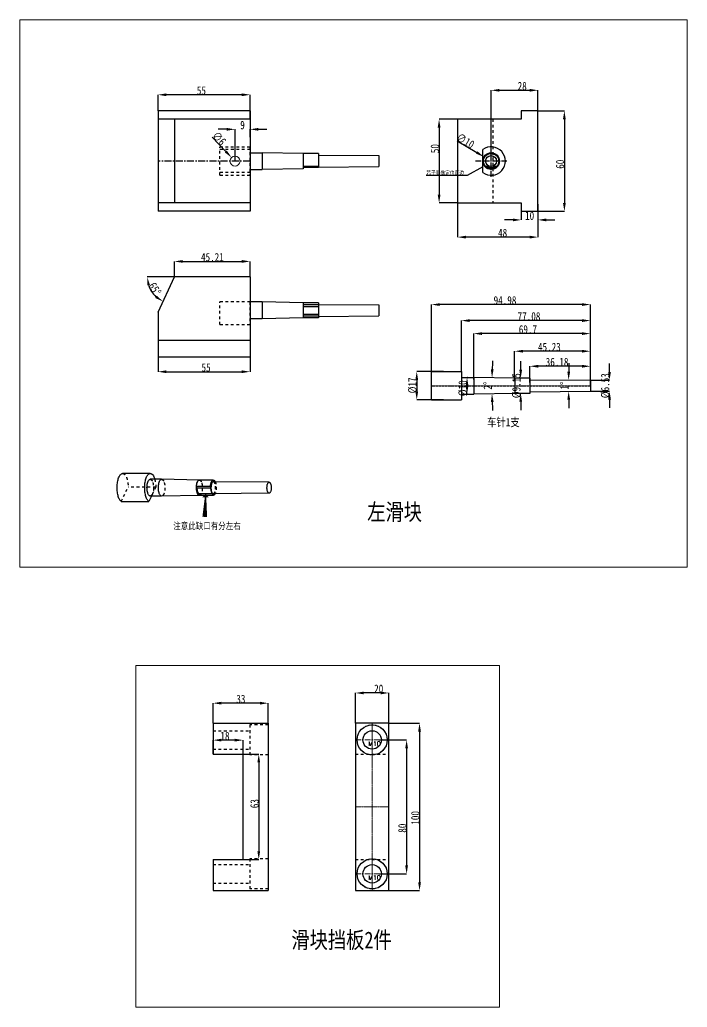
# Model space of a CAD drawing. Header units: millimetres. Extents: x 583 to 1942, y -5112 to 253.
# Drawn here: x 1008 to 1407, y -3160 to -2570 of the extents above; entities that cross this region are included whole.
import ezdxf

# ---------------------------------------------------------------- set-up
doc = ezdxf.new("R2010")
doc.units = ezdxf.units.MM
doc.header["$LTSCALE"] = 16.335
doc.header["$PDMODE"] = 3
doc.header["$PDSIZE"] = 0.3125
doc.linetypes.add('CENTER', pattern=[0.6, 0.375, -0.075, 0.075, -0.075])
doc.linetypes.add('HIDDEN', pattern=[0.2, 0.1, -0.1])
doc.layers.get('0').update_dxf_attribs({"linetype": 'CONTINUOUS'})
doc.layers.get('Defpoints').update_dxf_attribs({"linetype": 'CONTINUOUS'})
for name, color, linetype, lineweight in [('center', 1, 'CENTER', 9), ('dim', 82, 'CONTINUOUS', 9), ('epin', 13, 'CONTINUOUS', 9), ('screw', 33, 'CONTINUOUS', 13)]:
    doc.layers.add(name, color=color, linetype=linetype, lineweight=lineweight)
doc.layers.add('DEFAULT_2', color=8, linetype='HIDDEN')
doc.styles.get("Standard").update_dxf_attribs({"font": 'txt', "width": 0.8})
doc.styles.add('TXT', font='txt.shx', dxfattribs={"bigfont": 'gbcbig.shx'})
doc.dimstyles.new('副本 11', dxfattribs={"dimtxt": 2.5, "dimasz": 2.5, "dimexe": 1.25, "dimexo": 0.625, "dimtad": 1, "dimdsep": 46, "dimtxsty": 'Standard', "dimcen": 2.5, "dimadec": 0, "dimazin": 0, "dimtfac": 1, "dimtmove": 0, "dimatfit": 3, "dimfxl": 0, "dimarcsym": 0})

# ---------------------------------------------------------------- blocks, each defined once
blk = doc.blocks.new('*D355')
at = {"layer": 'Defpoints', "color": 0}
for p in [(1134.26, -2652.15), (1138.41, -2656.49)]:
    blk.add_point(p, dxfattribs=at)
at = {"layer": 'epin', "color": 4, "lineweight": -2}
blk.add_line((1122.73, -2640.11), (1130.8, -2648.54), dxfattribs=at)
at = {"layer": 'epin', "color": 4}
blk.add_solid([(1131.4, -2647.97), (1130.2, -2649.12), (1134.26, -2652.15)], dxfattribs=at)
at = {"layer": 'epin', "color": 6, "insert": (1126.85, -2640.79), "char_height": 5, "attachment_point": 5, "rotation": 313.74755}
blk.add_mtext('∅6', dxfattribs=at)
blk = doc.blocks.new('*D356')
at = {"layer": 'Defpoints', "color": 0}
for p in [(1145.33, -2635.35), (1145.33, -2640), (1136.33, -2654.32)]:
    blk.add_point(p, dxfattribs=at)
at = {"layer": 'epin', "color": 4, "lineweight": -2}
for p, q in [((1131.33, -2635.35), (1126.33, -2635.35)), ((1136.33, -2654.32), (1136.33, -2635.35)), ((1145.33, -2640), (1145.33, -2635.35)), ((1150.33, -2635.35), (1155.33, -2635.35))]:
    blk.add_line(p, q, dxfattribs=at)
at = {"layer": 'epin', "color": 4}
for points in [[(1131.33, -2634.52), (1131.33, -2636.19), (1136.33, -2635.35)], [(1150.33, -2634.52), (1150.33, -2636.19), (1145.33, -2635.35)]]:
    blk.add_solid(points, dxfattribs=at)
at = {"layer": 'epin', "color": 6, "insert": (1140.83, -2632.85), "char_height": 5, "attachment_point": 5}
blk.add_mtext('9', dxfattribs=at)
blk = doc.blocks.new('*D357')
at = {"layer": 'Defpoints', "color": 0}
for p in [(1090.33, -2614.71), (1090.33, -2624.32), (1145.33, -2629.32)]:
    blk.add_point(p, dxfattribs=at)
at = {"layer": 'epin', "color": 4, "lineweight": -2}
for p, q in [((1090.33, -2624.32), (1090.33, -2614.71)), ((1140.33, -2614.71), (1095.33, -2614.71)), ((1145.33, -2629.32), (1145.33, -2614.71))]:
    blk.add_line(p, q, dxfattribs=at)
at = {"layer": 'epin', "color": 4}
for points in [[(1095.33, -2613.88), (1095.33, -2615.55), (1090.33, -2614.71)], [(1140.33, -2613.88), (1140.33, -2615.55), (1145.33, -2614.71)]]:
    blk.add_solid(points, dxfattribs=at)
at = {"layer": 'epin', "color": 6, "insert": (1116.25, -2612.21), "char_height": 5, "attachment_point": 5}
blk.add_mtext('55', dxfattribs=at)
blk = doc.blocks.new('*D358')
at = {"layer": 'Defpoints', "color": 0}
for p in [(1269.33, -2629.32), (1258.26, -2679.32), (1269.33, -2679.32)]:
    blk.add_point(p, dxfattribs=at)
at = {"layer": 'epin', "color": 4, "lineweight": -2}
for p, q in [((1269.33, -2629.32), (1258.26, -2629.32)), ((1258.26, -2634.32), (1258.26, -2674.32)), ((1269.33, -2679.32), (1258.26, -2679.32))]:
    blk.add_line(p, q, dxfattribs=at)
at = {"layer": 'epin', "color": 4}
for points in [[(1257.42, -2634.32), (1259.09, -2634.32), (1258.26, -2629.32)], [(1257.42, -2674.32), (1259.09, -2674.32), (1258.26, -2679.32)]]:
    blk.add_solid(points, dxfattribs=at)
at = {"layer": 'epin', "color": 6, "insert": (1255.76, -2646.88), "char_height": 5, "attachment_point": 5, "rotation": 90}
blk.add_mtext('50', dxfattribs=at)
blk = doc.blocks.new('*D359')
at = {"layer": 'Defpoints', "color": 0}
for p in [(1317.33, -2624.32), (1317.33, -2684.32), (1333.09, -2684.32)]:
    blk.add_point(p, dxfattribs=at)
at = {"layer": 'epin', "color": 4, "lineweight": -2}
for p, q in [((1317.33, -2624.32), (1333.09, -2624.32)), ((1333.09, -2629.32), (1333.09, -2679.32)), ((1317.33, -2684.32), (1333.09, -2684.32))]:
    blk.add_line(p, q, dxfattribs=at)
at = {"layer": 'epin', "color": 4}
for points in [[(1332.26, -2629.32), (1333.93, -2629.32), (1333.09, -2624.32)], [(1332.26, -2679.32), (1333.93, -2679.32), (1333.09, -2684.32)]]:
    blk.add_solid(points, dxfattribs=at)
at = {"layer": 'epin', "color": 6, "insert": (1330.59, -2656.19), "char_height": 5, "attachment_point": 5, "rotation": 90}
blk.add_mtext('60', dxfattribs=at)
blk = doc.blocks.new('*D360')
at = {"layer": 'Defpoints', "color": 0}
for p in [(1317.33, -2612.04), (1317.33, -2636.28), (1289.33, -2654.32)]:
    blk.add_point(p, dxfattribs=at)
at = {"layer": 'epin', "color": 4, "lineweight": -2}
for p, q in [((1289.33, -2654.32), (1289.33, -2612.04)), ((1294.33, -2612.04), (1312.33, -2612.04)), ((1317.33, -2636.28), (1317.33, -2612.04))]:
    blk.add_line(p, q, dxfattribs=at)
at = {"layer": 'epin', "color": 4}
for points in [[(1294.33, -2611.21), (1294.33, -2612.88), (1289.33, -2612.04)], [(1312.33, -2611.21), (1312.33, -2612.88), (1317.33, -2612.04)]]:
    blk.add_solid(points, dxfattribs=at)
at = {"layer": 'epin', "color": 6, "insert": (1307.88, -2609.54), "char_height": 5, "attachment_point": 5}
blk.add_mtext('28', dxfattribs=at)
blk = doc.blocks.new('*D361')
at = {"layer": 'Defpoints', "color": 0}
for p in [(1317.33, -2682.61), (1307.33, -2684.32), (1307.33, -2689.46)]:
    blk.add_point(p, dxfattribs=at)
at = {"layer": 'epin', "color": 4, "lineweight": -2}
for p, q in [((1317.33, -2682.61), (1317.33, -2689.46)), ((1302.33, -2689.46), (1297.33, -2689.46)), ((1307.33, -2684.32), (1307.33, -2689.46)), ((1322.33, -2689.46), (1327.33, -2689.46))]:
    blk.add_line(p, q, dxfattribs=at)
at = {"layer": 'epin', "color": 4}
for points in [[(1302.33, -2688.63), (1302.33, -2690.3), (1307.33, -2689.46)], [(1322.33, -2688.63), (1322.33, -2690.3), (1317.33, -2689.46)]]:
    blk.add_solid(points, dxfattribs=at)
at = {"layer": 'epin', "color": 6, "insert": (1312.33, -2686.96), "char_height": 5, "attachment_point": 5}
blk.add_mtext('10', dxfattribs=at)
blk = doc.blocks.new('*D362')
at = {"layer": 'Defpoints', "color": 0}
for p in [(1269.33, -2674.98), (1317.33, -2680.12), (1269.33, -2699.75)]:
    blk.add_point(p, dxfattribs=at)
at = {"layer": 'epin', "color": 4, "lineweight": -2}
for p, q in [((1269.33, -2674.98), (1269.33, -2699.75)), ((1317.33, -2680.12), (1317.33, -2699.75)), ((1312.33, -2699.75), (1274.33, -2699.75))]:
    blk.add_line(p, q, dxfattribs=at)
at = {"layer": 'epin', "color": 4}
for points in [[(1274.33, -2698.91), (1274.33, -2700.58), (1269.33, -2699.75)], [(1312.33, -2698.91), (1312.33, -2700.58), (1317.33, -2699.75)]]:
    blk.add_solid(points, dxfattribs=at)
at = {"layer": 'epin', "color": 6, "insert": (1296.21, -2697.25), "char_height": 5, "attachment_point": 5}
blk.add_mtext('48', dxfattribs=at)
blk = doc.blocks.new('*D363')
at = {"layer": 'Defpoints', "color": 0}
for p in [(1285.03, -2651.76), (1293.62, -2656.88)]:
    blk.add_point(p, dxfattribs=at)
at = {"layer": 'epin', "color": 4, "lineweight": -2}
blk.add_line((1269, -2642.2), (1280.74, -2649.2), dxfattribs=at)
at = {"layer": 'epin', "color": 4}
blk.add_solid([(1281.17, -2648.48), (1280.31, -2649.91), (1285.03, -2651.76)], dxfattribs=at)
at = {"layer": 'epin', "color": 6, "insert": (1274, -2642.27), "char_height": 5, "attachment_point": 5, "rotation": 329.19231}
blk.add_mtext('∅10', dxfattribs=at)
blk = doc.blocks.new('*D364')
at = {"layer": 'Defpoints', "color": 0}
for p in [(1145.33, -2714.26), (1100.13, -2723.47), (1145.33, -2723.47)]:
    blk.add_point(p, dxfattribs=at)
at = {"layer": 'epin', "color": 4, "lineweight": -2}
for p, q in [((1100.13, -2723.47), (1100.13, -2714.26)), ((1105.13, -2714.26), (1140.33, -2714.26)), ((1145.33, -2723.47), (1145.33, -2714.26))]:
    blk.add_line(p, q, dxfattribs=at)
at = {"layer": 'epin', "color": 4}
for points in [[(1105.13, -2713.42), (1105.13, -2715.09), (1100.13, -2714.26)], [(1140.33, -2713.42), (1140.33, -2715.09), (1145.33, -2714.26)]]:
    blk.add_solid(points, dxfattribs=at)
at = {"layer": 'epin', "color": 6, "insert": (1122.83, -2711.76), "char_height": 5, "attachment_point": 5}
blk.add_mtext('45.21', dxfattribs=at)
blk = doc.blocks.new('*D365')
at = {"layer": 'Defpoints', "color": 0}
for p in [(1090.33, -2771.47), (1145.33, -2771.47), (1145.33, -2780.13)]:
    blk.add_point(p, dxfattribs=at)
at = {"layer": 'epin', "color": 4, "lineweight": -2}
for p, q in [((1090.33, -2771.47), (1090.33, -2780.13)), ((1145.33, -2771.47), (1145.33, -2780.13)), ((1095.33, -2780.13), (1140.33, -2780.13))]:
    blk.add_line(p, q, dxfattribs=at)
at = {"layer": 'epin', "color": 4}
for points in [[(1095.33, -2779.3), (1095.33, -2780.96), (1090.33, -2780.13)], [(1140.33, -2779.3), (1140.33, -2780.96), (1145.33, -2780.13)]]:
    blk.add_solid(points, dxfattribs=at)
at = {"layer": 'epin', "color": 6, "insert": (1119.06, -2777.63), "char_height": 5, "attachment_point": 5}
blk.add_mtext('55', dxfattribs=at)
blk = doc.blocks.new('*D366')
at = {"layer": 'Defpoints', "color": 0}
for p in [(1100.13, -2723.47), (1100.13, -2723.47), (1145.33, -2723.47), (1088.33, -2734.6), (1090.33, -2744.47)]:
    blk.add_point(p, dxfattribs=at)
at = {"layer": 'epin', "color": 4, "lineweight": -2}
blk.add_line((1100.13, -2723.47), (1083.91, -2723.47), dxfattribs=at)
blk.add_arc((1100.13, -2723.47), 16.21, 197.74153, 227.25847, dxfattribs=at)
at = {"layer": 'epin', "color": 4}
for points in [[(1083.86, -2728.54), (1085.51, -2728.28), (1083.91, -2723.47)], [(1089.59, -2734.68), (1088.66, -2736.07), (1093.27, -2738.16)]]:
    blk.add_solid(points, dxfattribs=at)
at = {"layer": 'epin', "color": 6, "insert": (1088.45, -2730.65), "char_height": 5, "attachment_point": 5, "rotation": 301.58722}
blk.add_mtext('65°', dxfattribs=at)
blk = doc.blocks.new('*D367')
at = {"layer": 'Defpoints', "color": 0}
for p in [(1348.63, -2785.23), (1348.69, -2791.76), (1360.07, -2791.76)]:
    blk.add_point(p, dxfattribs=at)
at = {"layer": 'epin', "color": 4, "lineweight": -2}
for p, q in [((1360.07, -2780.23), (1360.07, -2775.23)), ((1348.63, -2785.23), (1360.07, -2785.23)), ((1348.69, -2791.76), (1360.07, -2791.76)), ((1360.07, -2796.76), (1360.07, -2801.76))]:
    blk.add_line(p, q, dxfattribs=at)
at = {"layer": 'epin', "color": 4}
for points in [[(1359.24, -2780.23), (1360.9, -2780.23), (1360.07, -2785.23)], [(1359.24, -2796.76), (1360.9, -2796.76), (1360.07, -2791.76)]]:
    blk.add_solid(points, dxfattribs=at)
at = {"layer": 'epin', "color": 6, "insert": (1357.57, -2788.49), "char_height": 5, "attachment_point": 5, "rotation": 90}
blk.add_mtext('%%c6.53', dxfattribs=at)
blk = doc.blocks.new('*D368')
at = {"layer": 'Defpoints', "color": 0}
for p in [(1312.45, -2776.87), (1312.45, -2786.65), (1348.63, -2788.49)]:
    blk.add_point(p, dxfattribs=at)
at = {"layer": 'epin', "color": 4, "lineweight": -2}
for p, q in [((1312.45, -2786.65), (1312.45, -2776.87)), ((1343.63, -2776.87), (1317.45, -2776.87)), ((1348.63, -2788.49), (1348.63, -2776.87))]:
    blk.add_line(p, q, dxfattribs=at)
at = {"layer": 'epin', "color": 4}
for points in [[(1317.45, -2776.03), (1317.45, -2777.7), (1312.45, -2776.87)], [(1343.63, -2776.03), (1343.63, -2777.7), (1348.63, -2776.87)]]:
    blk.add_solid(points, dxfattribs=at)
at = {"layer": 'epin', "color": 6, "insert": (1328.74, -2774.37), "char_height": 5, "attachment_point": 5}
blk.add_mtext('36.18', dxfattribs=at)
blk = doc.blocks.new('*D369')
at = {"layer": 'Defpoints', "color": 0}
for p in [(1303.4, -2767.89), (1303.4, -2785.82), (1348.63, -2787.37)]:
    blk.add_point(p, dxfattribs=at)
at = {"layer": 'epin', "color": 4, "lineweight": -2}
for p, q in [((1303.4, -2785.82), (1303.4, -2767.89)), ((1343.63, -2767.89), (1308.4, -2767.89)), ((1348.63, -2787.37), (1348.63, -2767.89))]:
    blk.add_line(p, q, dxfattribs=at)
at = {"layer": 'epin', "color": 4}
for points in [[(1308.4, -2767.06), (1308.4, -2768.73), (1303.4, -2767.89)], [(1343.63, -2767.06), (1343.63, -2768.73), (1348.63, -2767.89)]]:
    blk.add_solid(points, dxfattribs=at)
at = {"layer": 'epin', "color": 6, "insert": (1324.14, -2765.39), "char_height": 5, "attachment_point": 5}
blk.add_mtext('45.23', dxfattribs=at)
blk = doc.blocks.new('*D370')
at = {"layer": 'Defpoints', "color": 0}
for p in [(1278.93, -2757.38), (1278.93, -2784.84), (1348.63, -2787.37)]:
    blk.add_point(p, dxfattribs=at)
at = {"layer": 'epin', "color": 4, "lineweight": -2}
for p, q in [((1278.93, -2784.84), (1278.93, -2757.38)), ((1343.63, -2757.38), (1283.93, -2757.38)), ((1348.63, -2787.37), (1348.63, -2757.38))]:
    blk.add_line(p, q, dxfattribs=at)
at = {"layer": 'epin', "color": 4}
for points in [[(1283.93, -2756.54), (1283.93, -2758.21), (1278.93, -2757.38)], [(1343.63, -2756.54), (1343.63, -2758.21), (1348.63, -2757.38)]]:
    blk.add_solid(points, dxfattribs=at)
at = {"layer": 'epin', "color": 6, "insert": (1311.31, -2754.88), "char_height": 5, "attachment_point": 5}
blk.add_mtext('69.7', dxfattribs=at)
blk = doc.blocks.new('*D371')
at = {"layer": 'Defpoints', "color": 0}
for p in [(1271.55, -2749.59), (1271.55, -2779.99), (1348.63, -2787.37)]:
    blk.add_point(p, dxfattribs=at)
at = {"layer": 'epin', "color": 4, "lineweight": -2}
for p, q in [((1271.55, -2779.99), (1271.55, -2749.59)), ((1343.63, -2749.59), (1276.55, -2749.59)), ((1348.63, -2787.37), (1348.63, -2749.59))]:
    blk.add_line(p, q, dxfattribs=at)
at = {"layer": 'epin', "color": 4}
for points in [[(1276.55, -2748.76), (1276.55, -2750.43), (1271.55, -2749.59)], [(1343.63, -2748.76), (1343.63, -2750.43), (1348.63, -2749.59)]]:
    blk.add_solid(points, dxfattribs=at)
at = {"layer": 'epin', "color": 6, "insert": (1311.96, -2747.09), "char_height": 5, "attachment_point": 5}
blk.add_mtext('77.08', dxfattribs=at)
blk = doc.blocks.new('*D372')
at = {"layer": 'Defpoints', "color": 0}
for p in [(1253.65, -2740.03), (1253.65, -2782.39), (1348.63, -2787.37)]:
    blk.add_point(p, dxfattribs=at)
at = {"layer": 'epin', "color": 4, "lineweight": -2}
for p, q in [((1253.65, -2782.39), (1253.65, -2740.03)), ((1343.63, -2740.03), (1258.65, -2740.03)), ((1348.63, -2787.37), (1348.63, -2740.03))]:
    blk.add_line(p, q, dxfattribs=at)
at = {"layer": 'epin', "color": 4}
for points in [[(1258.65, -2739.2), (1258.65, -2740.86), (1253.65, -2740.03)], [(1343.63, -2739.2), (1343.63, -2740.86), (1348.63, -2740.03)]]:
    blk.add_solid(points, dxfattribs=at)
at = {"layer": 'epin', "color": 6, "insert": (1297.62, -2737.53), "char_height": 5, "attachment_point": 5}
blk.add_mtext('94.98', dxfattribs=at)
blk = doc.blocks.new('*D373')
at = {"layer": 'Defpoints', "color": 0}
for p in [(1260.94, -2779.99), (1244.9, -2796.99), (1260.94, -2796.99)]:
    blk.add_point(p, dxfattribs=at)
at = {"layer": 'epin', "color": 4, "lineweight": -2}
for p, q in [((1260.94, -2779.99), (1244.9, -2779.99)), ((1244.9, -2784.99), (1244.9, -2791.99)), ((1260.94, -2796.99), (1244.9, -2796.99))]:
    blk.add_line(p, q, dxfattribs=at)
at = {"layer": 'epin', "color": 4}
for points in [[(1244.07, -2784.99), (1245.73, -2784.99), (1244.9, -2779.99)], [(1244.07, -2791.99), (1245.73, -2791.99), (1244.9, -2796.99)]]:
    blk.add_solid(points, dxfattribs=at)
at = {"layer": 'epin', "color": 6, "insert": (1242.4, -2788.31), "char_height": 5, "attachment_point": 5, "rotation": 90}
blk.add_mtext('%%c17', dxfattribs=at)
blk = doc.blocks.new('*D374')
at = {"layer": 'Defpoints', "color": 0}
for p in [(1275.29, -2783.49), (1274.95, -2793.49), (1275.29, -2793.49)]:
    blk.add_point(p, dxfattribs=at)
at = {"layer": 'epin', "color": 4, "lineweight": -2}
for p, q in [((1275.29, -2783.49), (1274.95, -2783.49)), ((1275.29, -2793.49), (1274.95, -2793.49))]:
    blk.add_line(p, q, dxfattribs=at)
at = {"layer": 'epin', "color": 4}
for points in [[(1274.11, -2788.49), (1275.78, -2788.49), (1274.95, -2783.49)], [(1274.11, -2788.49), (1275.78, -2788.49), (1274.95, -2793.49)]]:
    blk.add_solid(points, dxfattribs=at)
at = {"layer": 'epin', "color": 6, "insert": (1272.45, -2790.01), "char_height": 5, "attachment_point": 5, "rotation": 90}
blk.add_mtext('%%c10', dxfattribs=at)
blk = doc.blocks.new('*D375')
at = {"layer": 'Defpoints', "color": 0}
for p in [(1312.45, -2783.92), (1307.01, -2793.07), (1312.45, -2793.07)]:
    blk.add_point(p, dxfattribs=at)
at = {"layer": 'epin', "color": 4, "lineweight": -2}
for p, q in [((1307.01, -2778.92), (1307.01, -2773.92)), ((1312.45, -2783.92), (1307.01, -2783.92)), ((1312.45, -2793.07), (1307.01, -2793.07)), ((1307.01, -2798.07), (1307.01, -2803.07))]:
    blk.add_line(p, q, dxfattribs=at)
at = {"layer": 'epin', "color": 4}
for points in [[(1306.17, -2778.92), (1307.84, -2778.92), (1307.01, -2783.92)], [(1306.17, -2798.07), (1307.84, -2798.07), (1307.01, -2793.07)]]:
    blk.add_solid(points, dxfattribs=at)
at = {"layer": 'epin', "color": 6, "insert": (1304.51, -2788.49), "char_height": 5, "attachment_point": 5, "rotation": 90}
blk.add_mtext('%%c9.15', dxfattribs=at)
blk = doc.blocks.new('*D376')
at = {"layer": 'Defpoints', "color": 0}
for p in [(1278.93, -2783.49), (1289.83, -2786.89), (1303.4, -2783.92), (1278.93, -2793.49), (1303.4, -2793.07)]:
    blk.add_point(p, dxfattribs=at)
at = {"layer": 'epin', "color": 4, "lineweight": -2}
for start, end in [(176.92063, 177.96031), (182.03969, 183.07937)]:
    blk.add_arc((1565.38, -2788.49), 275.55, start, end, dxfattribs=at)
at = {"layer": 'epin', "color": 4}
for points in [[(1290.84, -2778.71), (1289.17, -2778.66), (1289.87, -2783.69)], [(1289.17, -2798.32), (1290.84, -2798.28), (1289.87, -2793.3)]]:
    blk.add_solid(points, dxfattribs=at)
at = {"layer": 'epin', "color": 6, "insert": (1287.33, -2788.49), "char_height": 5, "attachment_point": 5, "rotation": 90}
blk.add_mtext('2°', dxfattribs=at)
blk = doc.blocks.new('*D377')
at = {"layer": 'Defpoints', "color": 0}
for p in [(1312.45, -2784.91), (1335.61, -2787.37), (1348.63, -2785.23), (1312.45, -2792.08), (1348.63, -2791.76)]:
    blk.add_point(p, dxfattribs=at)
at = {"layer": 'epin', "color": 4, "lineweight": -2}
for start, end in [(178.02062, 178.76031), (181.23969, 181.97938)]:
    blk.add_arc((1722.91, -2788.49), 387.3, start, end, dxfattribs=at)
at = {"layer": 'epin', "color": 4}
for points in [[(1336.53, -2780.13), (1334.86, -2780.1), (1335.62, -2785.11)], [(1334.86, -2796.89), (1336.53, -2796.86), (1335.62, -2791.87)]]:
    blk.add_solid(points, dxfattribs=at)
at = {"layer": 'epin', "color": 6, "insert": (1333.11, -2788.49), "char_height": 5, "attachment_point": 5, "rotation": 90}
blk.add_mtext('1°', dxfattribs=at)
blk = doc.blocks.new('screw_m10_i')
at = {"layer": 'screw', "color": 1, "linetype": 'CENTER', "ltscale": 0.55978}
for p, q in [((0, -9.9), (0, 9.9)), ((-9.9, 0), (9.9, 0))]:
    blk.add_line(p, q, dxfattribs=at)
at = {"layer": 'screw', "color": 8, "linetype": 'HIDDEN', "ltscale": 0.55978}
blk.add_circle((0, 0), 9, dxfattribs=at)
at = {"layer": 'screw', "color": 0}
blk.add_circle((0, 0), 5.5, dxfattribs=at)
at = {"layer": 'screw', "color": 6, "style": 'TXT'}
blk.add_text('M10', height=2.7, dxfattribs=at).set_placement((-2.34, -3.6))
blk = doc.blocks.new('*D379')
at = {"layer": 'Defpoints', "color": 0}
for p in [(1123.2, -2978.11), (1123.2, -2990.03), (1156.2, -2990.03)]:
    blk.add_point(p, dxfattribs=at)
at = {"layer": 'epin', "color": 4, "lineweight": -2}
for p, q in [((1123.2, -2990.03), (1123.2, -2978.11)), ((1151.2, -2978.11), (1128.2, -2978.11)), ((1156.2, -2990.03), (1156.2, -2978.11))]:
    blk.add_line(p, q, dxfattribs=at)
at = {"layer": 'epin', "color": 4}
for points in [[(1128.2, -2977.27), (1128.2, -2978.94), (1123.2, -2978.11)], [(1151.2, -2977.27), (1151.2, -2978.94), (1156.2, -2978.11)]]:
    blk.add_solid(points, dxfattribs=at)
at = {"layer": 'epin', "color": 6, "insert": (1139.84, -2975.61), "char_height": 5, "attachment_point": 5}
blk.add_mtext('33', dxfattribs=at)
blk = doc.blocks.new('*D380')
at = {"layer": 'Defpoints', "color": 0}
for p in [(1208.26, -2972), (1208.26, -2990.03), (1228.26, -2990.03)]:
    blk.add_point(p, dxfattribs=at)
at = {"layer": 'epin', "color": 4, "lineweight": -2}
for p, q in [((1208.26, -2990.03), (1208.26, -2972)), ((1223.26, -2972), (1213.26, -2972)), ((1228.26, -2990.03), (1228.26, -2972))]:
    blk.add_line(p, q, dxfattribs=at)
at = {"layer": 'epin', "color": 4}
for points in [[(1213.26, -2971.17), (1213.26, -2972.83), (1208.26, -2972)], [(1223.26, -2971.17), (1223.26, -2972.83), (1228.26, -2972)]]:
    blk.add_solid(points, dxfattribs=at)
at = {"layer": 'epin', "color": 6, "insert": (1222.18, -2969.5), "char_height": 5, "attachment_point": 5}
blk.add_mtext('20', dxfattribs=at)
blk = doc.blocks.new('*D381')
at = {"layer": 'Defpoints', "color": 0}
for p in [(1222.18, -3000.03), (1222.18, -3080.03), (1238.85, -3080.03)]:
    blk.add_point(p, dxfattribs=at)
at = {"layer": 'epin', "color": 4, "lineweight": -2}
for p, q in [((1222.18, -3000.03), (1238.85, -3000.03)), ((1238.85, -3005.03), (1238.85, -3075.03)), ((1222.18, -3080.03), (1238.85, -3080.03))]:
    blk.add_line(p, q, dxfattribs=at)
at = {"layer": 'epin', "color": 4}
for points in [[(1238.01, -3005.03), (1239.68, -3005.03), (1238.85, -3000.03)], [(1238.01, -3075.03), (1239.68, -3075.03), (1238.85, -3080.03)]]:
    blk.add_solid(points, dxfattribs=at)
at = {"layer": 'epin', "color": 6, "insert": (1236.35, -3052.74), "char_height": 5, "attachment_point": 5, "rotation": 90}
blk.add_mtext('80', dxfattribs=at)
blk = doc.blocks.new('*D382')
at = {"layer": 'Defpoints', "color": 0}
for p in [(1228.26, -2990.03), (1228.26, -3090.03), (1246.58, -3090.03)]:
    blk.add_point(p, dxfattribs=at)
at = {"layer": 'epin', "color": 4, "lineweight": -2}
for p, q in [((1228.26, -2990.03), (1246.58, -2990.03)), ((1246.58, -2995.03), (1246.58, -3085.03)), ((1228.26, -3090.03), (1246.58, -3090.03))]:
    blk.add_line(p, q, dxfattribs=at)
at = {"layer": 'epin', "color": 4}
for points in [[(1245.74, -2995.03), (1247.41, -2995.03), (1246.58, -2990.03)], [(1245.74, -3085.03), (1247.41, -3085.03), (1246.58, -3090.03)]]:
    blk.add_solid(points, dxfattribs=at)
at = {"layer": 'epin', "color": 6, "insert": (1244.08, -3046.59), "char_height": 5, "attachment_point": 5, "rotation": 90}
blk.add_mtext('100', dxfattribs=at)
blk = doc.blocks.new('*D383')
at = {"layer": 'Defpoints', "color": 0}
for p in [(1141.2, -3008.53), (1141.2, -3071.53), (1150.51, -3071.53)]:
    blk.add_point(p, dxfattribs=at)
at = {"layer": 'epin', "color": 4, "lineweight": -2}
for p, q in [((1141.2, -3008.53), (1150.51, -3008.53)), ((1150.51, -3013.53), (1150.51, -3066.53)), ((1141.2, -3071.53), (1150.51, -3071.53))]:
    blk.add_line(p, q, dxfattribs=at)
at = {"layer": 'epin', "color": 4}
for points in [[(1149.68, -3013.53), (1151.35, -3013.53), (1150.51, -3008.53)], [(1149.68, -3066.53), (1151.35, -3066.53), (1150.51, -3071.53)]]:
    blk.add_solid(points, dxfattribs=at)
at = {"layer": 'epin', "color": 6, "insert": (1148.01, -3038.1), "char_height": 5, "attachment_point": 5, "rotation": 90}
blk.add_mtext('63', dxfattribs=at)
blk = doc.blocks.new('*D384')
at = {"layer": 'Defpoints', "color": 0}
for p in [(1123.2, -3000.18), (1123.2, -3008.53), (1141.2, -3010.54)]:
    blk.add_point(p, dxfattribs=at)
at = {"layer": 'epin', "color": 4, "lineweight": -2}
for p, q in [((1123.2, -3008.53), (1123.2, -3000.18)), ((1136.2, -3000.18), (1128.2, -3000.18)), ((1141.2, -3010.54), (1141.2, -3000.18))]:
    blk.add_line(p, q, dxfattribs=at)
at = {"layer": 'epin', "color": 4}
for points in [[(1128.2, -2999.34), (1128.2, -3001.01), (1123.2, -3000.18)], [(1136.2, -2999.34), (1136.2, -3001.01), (1141.2, -3000.18)]]:
    blk.add_solid(points, dxfattribs=at)
at = {"layer": 'epin', "color": 6, "insert": (1130.35, -2997.68), "char_height": 5, "attachment_point": 5}
blk.add_mtext('18', dxfattribs=at)

msp = doc.modelspace()

# ---------------------------------------------------------------- linework, layer by layer
at = {"color": 7, "linetype": 'Continuous'}
for p, q in [((1145.333, -2624.321), (1090.333, -2624.321)), ((1090.333, -2624.321), (1090.333, -2684.321)), ((1145.333, -2624.321), (1145.333, -2684.321)), ((1307.328, -2624.321), (1307.328, -2629.321)), ((1317.328, -2624.321), (1307.328, -2624.321)), ((1317.328, -2684.321), (1317.328, -2624.321)), ((1145.333, -2629.321), (1090.333, -2629.321)), ((1100.126, -2629.321), (1100.126, -2679.321)), ((1269.328, -2629.321), (1269.328, -2679.321)), ((1307.328, -2629.321), (1269.328, -2629.321)), ((1284.328, -2661.195), (1284.328, -2647.447)), ((1145.333, -2649.321), (1152.616, -2649.321)), ((1177.093, -2649.748), (1152.616, -2649.321)), ((1152.616, -2649.321), (1152.616, -2659.321)), ((1186.138, -2649.748), (1177.093, -2649.748)), ((1177.093, -2649.748), (1177.093, -2658.893)), ((1186.138, -2649.748), (1186.138, -2658.089)), ((1186.139, -2650.739), (1222.318, -2651.054)), ((1222.318, -2651.054), (1222.318, -2657.587)), ((1145.333, -2659.321), (1152.616, -2659.321)), ((1177.093, -2658.893), (1152.616, -2659.321)), ((1177.093, -2657.386), (1186.138, -2657.386)), ((1186.138, -2658.089), (1177.093, -2658.089)), ((1186.139, -2657.903), (1222.318, -2657.587)), ((1285.935, -2657.386), (1287.135, -2657.386)), ((1291.521, -2657.386), (1292.721, -2657.386)), ((1145.333, -2679.321), (1090.333, -2679.321)), ((1269.328, -2679.321), (1307.328, -2679.321)), ((1307.328, -2679.321), (1307.328, -2684.321)), ((1145.333, -2684.321), (1090.333, -2684.321)), ((1307.328, -2684.321), (1317.328, -2684.321)), ((1090.333, -2744.47), (1100.126, -2723.47)), ((1145.333, -2723.47), (1100.126, -2723.47)), ((1145.333, -2723.47), (1145.333, -2771.47)), ((1152.616, -2738.47), (1145.333, -2738.47)), ((1177.093, -2738.897), (1152.616, -2738.47)), ((1152.616, -2738.47), (1152.616, -2748.47)), ((1186.138, -2738.897), (1177.093, -2738.897)), ((1177.093, -2738.897), (1177.093, -2748.043)), ((1177.093, -2740.077), (1186.138, -2740.077)), ((1186.138, -2741.278), (1177.093, -2741.278)), ((1186.138, -2738.898), (1186.138, -2748.043)), ((1186.139, -2739.888), (1222.318, -2740.204)), ((1222.318, -2740.204), (1222.318, -2746.736)), ((1222.318, -2740.204), (1222.318, -2746.736)), ((1090.333, -2744.47), (1090.333, -2771.47)), ((1152.616, -2748.47), (1145.333, -2748.47)), ((1177.093, -2748.043), (1152.616, -2748.47)), ((1177.093, -2745.663), (1186.138, -2745.663)), ((1186.138, -2746.863), (1177.093, -2746.863)), ((1186.138, -2748.043), (1177.093, -2748.043)), ((1186.139, -2747.052), (1222.318, -2746.736)), ((1145.333, -2761.47), (1090.333, -2761.47)), ((1145.333, -2771.47), (1090.333, -2771.47)), ((1253.645, -2779.994), (1271.545, -2779.994)), ((1253.645, -2796.994), (1253.645, -2779.994)), ((1271.545, -2779.994), (1271.545, -2796.994)), ((1271.545, -2783.494), (1271.645, -2783.494)), ((1271.645, -2783.494), (1278.928, -2783.494)), ((1303.405, -2783.921), (1278.928, -2783.494)), ((1278.928, -2783.494), (1278.928, -2793.494)), ((1312.45, -2783.921), (1303.405, -2783.921)), ((1303.405, -2783.921), (1303.405, -2793.067)), ((1312.45, -2783.922), (1312.45, -2793.067)), ((1312.451, -2784.912), (1348.63, -2785.228)), ((1348.63, -2785.228), (1348.63, -2791.76)), ((1271.545, -2793.494), (1271.645, -2793.494)), ((1271.645, -2793.494), (1278.928, -2793.494)), ((1303.405, -2793.067), (1278.928, -2793.494)), ((1312.45, -2793.067), (1303.405, -2793.067)), ((1312.451, -2792.076), (1348.63, -2791.76)), ((1253.645, -2796.994), (1271.545, -2796.994)), ((1085.698, -2840.89), (1069.211, -2840.89)), ((1092.498, -2844.39), (1085.698, -2844.39)), ((1092.498, -2844.39), (1092.512, -2844.39)), ((1115.043, -2844.817), (1092.512, -2844.39)), ((1113.287, -2848.638), (1113.577, -2849.578)), ((1121.618, -2848.638), (1113.287, -2848.638)), ((1123.374, -2844.818), (1115.056, -2844.818)), ((1121.908, -2849.578), (1121.618, -2848.638)), ((1156.703, -2846.124), (1123.379, -2845.808)), ((1086.377, -2854.39), (1084.812, -2857.58)), ((1092.498, -2854.39), (1085.698, -2854.39)), ((1092.512, -2854.39), (1092.498, -2854.39)), ((1114.93, -2853.965), (1092.512, -2854.39)), ((1113.577, -2849.578), (1121.908, -2849.578)), ((1114.639, -2853.013), (1114.929, -2853.954)), ((1122.97, -2853.013), (1114.639, -2853.013)), ((1114.929, -2853.954), (1123.26, -2853.954)), ((1123.26, -2853.954), (1122.97, -2853.013)), ((1123.374, -2853.963), (1123.26, -2853.954)), ((1156.703, -2852.656), (1123.379, -2852.972)), ((1068.325, -2857.58), (1084.812, -2857.58)), ((1123.204, -2990.026), (1156.204, -2990.026)), ((1123.204, -2990.026), (1123.204, -3008.526)), ((1156.204, -2990.026), (1156.204, -3090.026)), ((1208.265, -2990.026), (1208.265, -3090.026)), ((1228.265, -2990.026), (1208.265, -2990.026)), ((1228.265, -3090.026), (1228.265, -2990.026)), ((1123.204, -3008.526), (1141.204, -3008.526)), ((1141.204, -3071.526), (1141.204, -3008.526)), ((1123.204, -3071.526), (1141.204, -3071.526)), ((1123.204, -3071.526), (1123.204, -3090.026)), ((1123.204, -3090.026), (1156.204, -3090.026)), ((1208.265, -3090.026), (1228.265, -3090.026))]:
    msp.add_line(p, q, dxfattribs=at)
at = {"color": 1, "linetype": 'CENTER', "ltscale": 0.528681}
for p, q in [((1289.328, -2663.671), (1289.328, -2644.971)), ((1298.678, -2654.321), (1279.978, -2654.321))]:
    msp.add_line(p, q, dxfattribs=at)
at = {"color": 1, "linetype": 'CENTER', "ltscale": 0.684175}
msp.add_line((1145.333, -2654.321), (1090.333, -2654.321), dxfattribs=at)
at = {"color": 1, "linetype": 'CENTER', "ltscale": 0.090589}
msp.add_line((1253.645, -2788.494), (1348.63, -2788.494), dxfattribs=at)
at = {"color": 7, "linetype": 'Continuous'}
for centre, radius in [((1289.328, -2654.321), 5), ((1289.328, -2654.321), 4.573), ((1289.328, -2654.321), 3.266), ((1218.265, -3000.026), 9), ((1218.265, -3000.026), 5.5), ((1218.265, -3080.026), 9), ((1218.265, -3080.026), 5.5)]:
    msp.add_circle(centre, radius, dxfattribs=at)
for centre, radius, start, end in [((1289.328, -2654.321), 8.5, 233.968121, 126.031879), ((1289.328, -2654.321), 3.769, 234.422897, 305.577103), ((1115.043, -2845.526), 0.708, 90.022632, 102.867507), ((1092.498, -2853.623), 0.767, 260.894738, 269.981772)]:
    msp.add_arc(centre, radius, start, end, dxfattribs=at)
for points, knots in [([(1068.325, -2857.58), (1068.115, -2857.43), (1067.711, -2857.018), (1067.213, -2856.222), (1066.777, -2855.216), (1066.276, -2853.562), (1065.91, -2851.209), (1065.863, -2848.28), (1066.15, -2845.87), (1066.591, -2844.125), (1066.991, -2843.026), (1067.461, -2842.124), (1067.989, -2841.443), (1068.571, -2841.001), (1069.009, -2840.89), (1069.211, -2840.89)], [0, 0, 0, 0, 0.0418121, 0.092356, 0.1517984, 0.219331, 0.372437, 0.536475, 0.6938222, 0.7648185, 0.8283607, 0.883305, 0.9292789, 0.9671927, 1, 1, 1, 1]), ([(1084.812, -2857.58), (1084.602, -2857.43), (1084.198, -2857.018), (1083.7, -2856.222), (1083.264, -2855.216), (1082.763, -2853.562), (1082.397, -2851.209), (1082.35, -2848.28), (1082.637, -2845.87), (1083.078, -2844.125), (1083.478, -2843.026), (1083.948, -2842.124), (1084.476, -2841.443), (1085.058, -2841.001), (1085.496, -2840.89), (1085.698, -2840.89)], [0, 0, 0, 0, 0.0418121, 0.092356, 0.1517984, 0.219331, 0.372437, 0.536475, 0.6938222, 0.7648185, 0.8283607, 0.883305, 0.9292789, 0.9671927, 1, 1, 1, 1]), ([(1085.698, -2840.89), (1085.829, -2840.89), (1086.102, -2840.933), (1086.494, -2841.119), (1086.868, -2841.418), (1087.372, -2841.995), (1087.92, -2842.989), (1088.232, -2843.885), (1088.373, -2844.384)], [0, 0, 0, 0, 0.0843235, 0.1747528, 0.2760121, 0.3910094, 0.6661157, 1, 1, 1, 1]), ([(1084.173, -2852.498), (1084.052, -2852.105), (1083.866, -2851.257), (1083.738, -2849.93), (1083.753, -2848.562), (1083.91, -2847.257), (1084.197, -2846.112), (1084.543, -2845.31), (1084.882, -2844.832), (1085.139, -2844.584), (1085.412, -2844.427), (1085.606, -2844.39), (1085.698, -2844.39)], [0, 0, 0, 0, 0.1394317, 0.2928525, 0.4503905, 0.6016402, 0.7369617, 0.8488575, 0.8949044, 0.93452, 0.9688203, 1, 1, 1, 1]), ([(1090.973, -2852.498), (1090.851, -2852.105), (1090.665, -2851.257), (1090.538, -2849.93), (1090.553, -2848.562), (1090.71, -2847.257), (1090.996, -2846.112), (1091.343, -2845.31), (1091.682, -2844.832), (1091.938, -2844.584), (1092.211, -2844.427), (1092.406, -2844.39), (1092.498, -2844.39)], [0, 0, 0, 0, 0.1394308, 0.2928533, 0.4503899, 0.6016387, 0.7369613, 0.8488592, 0.8949033, 0.9345191, 0.968821, 1, 1, 1, 1]), ([(1113.648, -2852.233), (1113.478, -2851.682), (1113.265, -2850.482), (1113.246, -2849.268), (1113.287, -2848.638)], [0, 0, 0, 0, 0.4771754, 1, 1, 1, 1]), ([(1113.287, -2848.638), (1113.317, -2848.162), (1113.431, -2847.277), (1113.719, -2846.249), (1114.041, -2845.586), (1114.348, -2845.138), (1114.665, -2844.886), (1114.885, -2844.835)], [0, 0, 0, 0, 0.3321255, 0.6194518, 0.7396624, 0.8424933, 1, 1, 1, 1]), ([(1121.618, -2848.638), (1121.65, -2848.132), (1121.743, -2847.403), (1121.988, -2846.486), (1122.308, -2845.62), (1122.847, -2844.818), (1123.374, -2844.818)], [0, 0, 0, 0, 0.345937, 0.5014198, 0.6404526, 1, 1, 1, 1]), ([(1123.379, -2845.808), (1123.242, -2845.807), (1123.021, -2845.899), (1122.794, -2846.121), (1122.549, -2846.462), (1122.3, -2847.036), (1122.094, -2847.856), (1121.981, -2848.792), (1121.969, -2849.774), (1122.061, -2850.726), (1122.194, -2851.334), (1122.281, -2851.617)], [0, 0, 0, 0, 0.064584, 0.1041366, 0.1501201, 0.2619699, 0.3973746, 0.5488132, 0.7066146, 0.8603176, 1, 1, 1, 1]), ([(1123.374, -2844.818), (1123.475, -2844.818), (1123.692, -2844.868), (1123.985, -2845.073), (1124.254, -2845.391), (1124.403, -2845.652), (1124.475, -2845.797)], [0, 0, 0, 0, 0.195806, 0.4184183, 0.6844178, 1, 1, 1, 1]), ([(1155.702, -2851.421), (1155.622, -2851.163), (1155.5, -2850.608), (1155.417, -2849.74), (1155.428, -2848.845), (1155.531, -2847.991), (1155.719, -2847.244), (1155.945, -2846.72), (1156.169, -2846.409), (1156.376, -2846.207), (1156.578, -2846.123), (1156.703, -2846.124)], [0, 0, 0, 0, 0.1396828, 0.2933865, 0.4511878, 0.6026264, 0.7380306, 0.8498803, 0.8958636, 0.935416, 1, 1, 1, 1]), ([(1156.703, -2846.124), (1156.801, -2846.125), (1157.02, -2846.199), (1157.288, -2846.467), (1157.521, -2846.865), (1157.64, -2847.183), (1157.694, -2847.36)], [0, 0, 0, 0, 0.1764773, 0.3932352, 0.6676651, 1, 1, 1, 1]), ([(1157.694, -2847.36), (1157.774, -2847.617), (1157.895, -2848.17), (1157.978, -2849.035), (1157.969, -2849.927), (1157.867, -2850.779), (1157.681, -2851.526), (1157.456, -2852.051), (1157.234, -2852.364), (1157.028, -2852.568), (1156.827, -2852.655), (1156.703, -2852.656)], [0, 0, 0, 0, 0.1394165, 0.2928154, 0.4503595, 0.6016733, 0.7371476, 0.8492795, 0.8954596, 0.9352132, 1, 1, 1, 1]), ([(1085.698, -2854.39), (1085.548, -2854.39), (1085.211, -2854.279), (1084.798, -2853.869), (1084.439, -2853.258), (1084.257, -2852.77), (1084.173, -2852.498)], [0, 0, 0, 0, 0.1763793, 0.3929038, 0.6673072, 1, 1, 1, 1]), ([(1092.377, -2854.381), (1092.061, -2854.33), (1091.61, -2853.915), (1091.225, -2853.216), (1091.051, -2852.753), (1090.973, -2852.498)], [0, 0, 0, 0, 0.3949565, 0.6709479, 1, 1, 1, 1]), ([(1113.577, -2849.578), (1113.585, -2849.96), (1113.641, -2850.687), (1113.851, -2851.683), (1114.16, -2852.472), (1114.467, -2852.887), (1114.639, -2853.013)], [0, 0, 0, 0, 0.3110065, 0.5930854, 0.8260423, 1, 1, 1, 1]), ([(1114.929, -2853.954), (1114.641, -2853.906), (1114.23, -2853.527), (1113.878, -2852.888), (1113.72, -2852.465), (1113.648, -2852.233)], [0, 0, 0, 0, 0.395156, 0.6712605, 1, 1, 1, 1]), ([(1122.97, -2853.013), (1122.798, -2852.887), (1122.491, -2852.472), (1122.182, -2851.683), (1121.972, -2850.687), (1121.916, -2849.96), (1121.908, -2849.578)], [0, 0, 0, 0, 0.1739582, 0.4069153, 0.6889943, 1, 1, 1, 1]), ([(1122.281, -2851.617), (1122.342, -2851.812), (1122.473, -2852.163), (1122.731, -2852.602), (1123.028, -2852.895), (1123.271, -2852.973), (1123.379, -2852.972)], [0, 0, 0, 0, 0.3330135, 0.6074429, 0.8237086, 1, 1, 1, 1]), ([(1124.476, -2852.981), (1124.404, -2853.127), (1124.255, -2853.388), (1123.986, -2853.707), (1123.692, -2853.913), (1123.475, -2853.963), (1123.374, -2853.963)], [0, 0, 0, 0, 0.3156092, 0.5816092, 0.8042029, 1, 1, 1, 1]), ([(1156.703, -2852.656), (1156.604, -2852.657), (1156.383, -2852.586), (1156.112, -2852.319), (1155.876, -2851.919), (1155.757, -2851.599), (1155.702, -2851.421)], [0, 0, 0, 0, 0.1762913, 0.3925561, 0.6669866, 1, 1, 1, 1])]:
    msp.add_open_spline(points, degree=3, knots=knots, dxfattribs=at)
at = {"layer": 'center', "color": 1, "linetype": 'CENTER', "ltscale": 0.124395}
for p, q in [((1218.265, -3090.026), (1218.265, -2990.026)), ((1208.265, -3040.026), (1228.265, -3040.026))]:
    msp.add_line(p, q, dxfattribs=at)
at = {"layer": 'DEFAULT_2', "color": 8, "linetype": 'HIDDEN'}
for p, q in [((1290.328, -2629.321), (1290.328, -2679.321)), ((1127.333, -2645.821), (1145.333, -2645.821)), ((1127.333, -2662.821), (1127.333, -2645.821)), ((1145.333, -2647.447), (1127.333, -2647.447)), ((1145.233, -2645.821), (1145.233, -2662.821)), ((1145.233, -2649.321), (1145.333, -2649.321)), ((1145.233, -2659.321), (1145.333, -2659.321)), ((1145.333, -2661.195), (1127.333, -2661.195)), ((1127.333, -2662.821), (1145.333, -2662.821)), ((1145.333, -2738.47), (1127.333, -2738.47)), ((1127.333, -2751.97), (1127.333, -2738.47)), ((1145.233, -2738.47), (1145.233, -2751.97)), ((1145.333, -2748.47), (1145.233, -2748.47)), ((1127.333, -2751.97), (1145.333, -2751.97)), ((1115.056, -2844.818), (1115.043, -2844.817)), ((1115.043, -2844.818), (1115.056, -2844.818)), ((1068.325, -2857.58), (1072.519, -2849.034)), ((1089.006, -2849.034), (1072.519, -2849.034)), ((1089.006, -2849.034), (1086.377, -2854.39)), ((1115.043, -2853.963), (1114.929, -2853.954)), ((1115.056, -2853.963), (1114.93, -2853.965)), ((1115.056, -2853.963), (1115.043, -2853.963)), ((1123.374, -2853.963), (1123.26, -2853.954)), ((1123.204, -2994.526), (1145.204, -2994.526)), ((1156.204, -2991.026), (1145.204, -2991.026)), ((1145.204, -2991.026), (1145.204, -3009.026)), ((1123.204, -3005.526), (1145.204, -3005.526)), ((1156.204, -3009.026), (1145.204, -3009.026)), ((1208.265, -3008.526), (1228.265, -3008.526)), ((1156.204, -3071.026), (1145.204, -3071.026)), ((1145.204, -3071.026), (1145.204, -3089.026)), ((1208.265, -3071.526), (1228.265, -3071.526)), ((1123.204, -3074.526), (1145.204, -3074.526)), ((1123.204, -3085.526), (1145.204, -3085.526)), ((1156.204, -3089.026), (1145.204, -3089.026))]:
    msp.add_line(p, q, dxfattribs=at)
for points, knots in [([(1069.211, -2840.89), (1069.427, -2840.89), (1069.9, -2841.018), (1070.514, -2841.521), (1071.066, -2842.288), (1071.549, -2843.3), (1071.95, -2844.525), (1072.369, -2846.447), (1072.501, -2847.982), (1072.519, -2849.034)], [0, 0, 0, 0, 0.0692097, 0.1504275, 0.25017, 0.370014, 0.5085838, 0.6627495, 1, 1, 1, 1]), ([(1085.698, -2844.39), (1085.849, -2844.39), (1086.186, -2844.501), (1086.598, -2844.911), (1086.957, -2845.522), (1087.14, -2846.01), (1087.224, -2846.282)], [0, 0, 0, 0, 0.176376, 0.3929051, 0.6673054, 1, 1, 1, 1]), ([(1087.224, -2846.282), (1087.398, -2846.846), (1087.624, -2848.072), (1087.681, -2849.94), (1087.471, -2851.727), (1087.139, -2852.838), (1086.909, -2853.307)], [0, 0, 0, 0, 0.2474047, 0.5193384, 0.7809926, 1, 1, 1, 1]), ([(1088.373, -2844.384), (1088.578, -2845.105), (1088.88, -2846.65), (1088.992, -2848.217), (1089.006, -2849.034)], [0, 0, 0, 0, 0.4785446, 1, 1, 1, 1]), ([(1092.512, -2844.39), (1092.662, -2844.393), (1092.996, -2844.509), (1093.403, -2844.919), (1093.759, -2845.527), (1093.94, -2846.013), (1094.023, -2846.282)], [0, 0, 0, 0, 0.1765737, 0.3935998, 0.6679773, 1, 1, 1, 1]), ([(1094.023, -2846.282), (1094.144, -2846.674), (1094.33, -2847.519), (1094.458, -2848.841), (1094.444, -2850.205), (1094.289, -2851.508), (1094.005, -2852.651), (1093.661, -2853.455), (1093.324, -2853.936), (1093.07, -2854.187), (1092.799, -2854.348), (1092.604, -2854.388), (1092.512, -2854.39)], [0, 0, 0, 0, 0.1391672, 0.2922875, 0.4495694, 0.6006951, 0.7360888, 0.8482691, 0.8945104, 0.9343283, 0.968785, 1, 1, 1, 1]), ([(1115.056, -2844.818), (1115.193, -2844.82), (1115.498, -2844.926), (1115.871, -2845.302), (1116.196, -2845.858), (1116.362, -2846.301), (1116.438, -2846.548)], [0, 0, 0, 0, 0.1765638, 0.3935204, 0.6682614, 1, 1, 1, 1]), ([(1116.438, -2846.548), (1116.549, -2846.906), (1116.718, -2847.679), (1116.835, -2848.888), (1116.822, -2850.135), (1116.681, -2851.326), (1116.421, -2852.372), (1116.107, -2853.107), (1115.799, -2853.547), (1115.566, -2853.777), (1115.318, -2853.924), (1115.14, -2853.961), (1115.056, -2853.963)], [0, 0, 0, 0, 0.1391178, 0.292286, 0.4495245, 0.6006461, 0.7360348, 0.8482216, 0.8944532, 0.9342897, 0.9687766, 1, 1, 1, 1]), ([(1124.467, -2847.164), (1124.407, -2846.97), (1124.277, -2846.621), (1124.021, -2846.185), (1123.727, -2845.891), (1123.487, -2845.809), (1123.379, -2845.808)], [0, 0, 0, 0, 0.3323349, 0.6067638, 0.8235226, 1, 1, 1, 1]), ([(1123.379, -2852.972), (1123.516, -2852.971), (1123.736, -2852.875), (1123.962, -2852.651), (1124.205, -2852.308), (1124.452, -2851.733), (1124.656, -2850.913), (1124.768, -2849.979), (1124.778, -2849), (1124.687, -2848.052), (1124.554, -2847.445), (1124.467, -2847.164)], [0, 0, 0, 0, 0.0647869, 0.1045406, 0.1507209, 0.2628529, 0.3983278, 0.5496415, 0.7071857, 0.8605839, 1, 1, 1, 1]), ([(1124.475, -2845.797), (1124.591, -2846.03), (1124.79, -2846.555), (1125.076, -2847.75), (1125.209, -2849.389), (1125.076, -2851.028), (1124.79, -2852.223), (1124.591, -2852.748), (1124.476, -2852.981)], [0, 0, 0, 0, 0.1058282, 0.2276481, 0.4999331, 0.7722544, 0.8941166, 1, 1, 1, 1]), ([(1086.909, -2853.307), (1086.83, -2853.468), (1086.666, -2853.756), (1086.37, -2854.108), (1086.048, -2854.335), (1085.809, -2854.39), (1085.698, -2854.39)], [0, 0, 0, 0, 0.3158631, 0.5821154, 0.8045511, 1, 1, 1, 1])]:
    msp.add_open_spline(points, degree=3, knots=knots, dxfattribs=at)
at = {"layer": 'epin', "color": 0}
for points in [[(1007.733, -2569.911), (1406.506, -2569.911), (1406.506, -2896.879), (1007.733, -2896.879)], [(1077.176, -2955.577), (1294.405, -2955.577), (1294.405, -3159.714), (1077.176, -3159.714)]]:
    msp.add_lwpolyline(points, close=True, dxfattribs=at)
msp.add_lwpolyline([(1118.804, -2853.013, 0, 3.872, 0), (1118.726, -2855.163, 0.86, 2.796, -0.0018603), (1118.259, -2866.833, 2.796, 2.796, -0.0018603)], format="xyseb", dxfattribs=at)
msp.add_circle((1136.333, -2654.321), 3, dxfattribs=at)

# ---------------------------------------------------------------- block references
at = {"layer": 'screw', "color": 0}
for p in [(1218.265, -3000.026), (1218.265, -3080.026)]:
    msp.add_blockref('screw_m10_i', p, dxfattribs=at)

# ---------------------------------------------------------------- texts
at = {"layer": 'dim', "color": 6, "insert": (1273.089, -2662.916), "char_height": 2.5, "attachment_point": 9}
msp.add_mtext('{\\fSimSun|b0|i0|c134|p2;芯子要做定位直边}', dxfattribs=at)
at = {"layer": 'epin', "color": 0, "attachment_point": 1}
for s, insert, char_height, width in [('{\\fSimSun|b0|i0|c134|p2;车针1支}', (1286.899, -2807.765), 5, 66.93377), ('{\\fSimSun|b0|i0|c134|p2;左滑块}', (1215.307, -2858.877), 10, 66.93377), ('{\\fSimSun|b0|i0|c134|p2;注意此缺口有分左右}', (1099.426, -2870.221), 4, 47.26303), ('{\\fSimSun|b0|i0|c134|p2;滑块挡板2件}', (1169.964, -3114.495), 10, 66.93377)]:
    msp.add_mtext(s, dxfattribs=dict(at, insert=insert, char_height=char_height, width=width))

# ---------------------------------------------------------------- dimensions: what is measured, and where the dimension line sits
at = {"layer": 'epin', "color": 0}
for base, p1, p2, angle, picture, middle in [((1317.328, -2612.043), (1289.328, -2654.321), (1317.328, -2636.285), 180, '*D360', (1307.883, -2612.043)), ((1090.333, -2614.712), (1145.333, -2629.321), (1090.333, -2624.321), 180, '*D357', (1116.248, -2614.712)), ((1333.093, -2684.321), (1317.328, -2624.321), (1317.328, -2684.321), 90, '*D359', (1333.093, -2656.191)), ((1145.333, -2635.353), (1136.333, -2654.321), (1145.333, -2640.003), 180, '*D356', (1140.833, -2635.353)), ((1258.257, -2679.321), (1269.328, -2629.321), (1269.328, -2679.321), 90, '*D358', (1258.257, -2646.884)), ((1269.328, -2699.745), (1317.328, -2680.118), (1269.328, -2674.977), 180, '*D362', (1296.206, -2699.745)), ((1307.328, -2689.464), (1317.328, -2682.61), (1307.328, -2684.321), 180, '*D361', (1312.328, -2689.464)), ((1145.333, -2714.257), (1100.126, -2723.47), (1145.333, -2723.47), 180, '*D364', (1122.833, -2714.257)), ((1253.6453, -2740.0284), (1348.6298, -2787.3662), (1253.6453, -2782.3864), 180, '*D372', (1297.6165, -2740.0284)), ((1271.5453, -2749.5948), (1348.6298, -2787.3662), (1271.5453, -2779.9942), 180, '*D371', (1311.9632, -2749.5948)), ((1278.928, -2757.378), (1348.63, -2787.366), (1278.928, -2784.837), 180, '*D370', (1311.31, -2757.378)), ((1303.404837831, -2767.894656173), (1348.629837831, -2787.366213577), (1303.404837831, -2785.818025316), 180, '*D369', (1324.14255181, -2767.894656173)), ((1145.333, -2780.13), (1090.333, -2771.47), (1145.333, -2771.47), 180, '*D365', (1119.061, -2780.13)), ((1312.45, -2776.866), (1348.63, -2788.494), (1312.45, -2786.653), 180, '*D368', (1328.735, -2776.866)), ((1246.578, -3090.026), (1228.265, -2990.026), (1228.265, -3090.026), 90, '*D382', (1246.578, -3046.587)), ((1238.845, -3080.026), (1222.182, -3000.026), (1222.182, -3080.026), 90, '*D381', (1238.845, -3052.738)), ((1150.514, -3071.526), (1141.204, -3008.526), (1141.204, -3071.526), 90, '*D383', (1150.514, -3038.096))]:
    dim = msp.add_linear_dim(base=base, p1=p1, p2=p2, angle=angle, dimstyle='副本 11', override={"dimtxt": 5, "dimasz": 5, "dimexe": 0, "dimexo": 0, "dimgap": 0, "dimcen": 0, "dimclrd": 4, "dimclre": 4, "dimclrt": 6, "dimtofl": 0}, dxfattribs=at)
    dim.commit()
    dim.dimension.update_dxf_attribs({"geometry": picture, "text_midpoint": middle, "dimtype": 160})
for p1, p2, picture, middle in [((1138.408, -2656.488), (1134.259, -2652.154), '*D355', (1126.845, -2640.793)), ((1293.623, -2656.882), (1285.034, -2651.76), '*D363', (1274.003, -2642.272))]:
    dim = msp.add_diameter_dim_2p(p1=p1, p2=p2, dimstyle='副本 11', override={"dimtxt": 5, "dimasz": 5, "dimexe": 0, "dimexo": 0, "dimgap": 0, "dimcen": 0, "dimclrd": 4, "dimclre": 4, "dimclrt": 6, "dimtofl": 0}, dxfattribs=at)
    dim.commit()
    dim.dimension.update_dxf_attribs({"geometry": picture, "text_midpoint": middle})
for base, line1, line2, picture, middle in [((1088.333, -2734.596), ((1145.333, -2723.47), (1100.126, -2723.47)), ((1090.333, -2744.47), (1100.126, -2723.47)), '*D366', (1086.316, -2731.962)), ((1289.835, -2786.891), ((1303.405, -2793.067), (1278.928, -2793.494)), ((1303.405, -2783.921), (1278.928, -2783.494)), '*D376', (1289.83, -2788.494)), ((1335.609, -2787.367), ((1312.451, -2792.076), (1348.63, -2791.76)), ((1312.451, -2784.912), (1348.63, -2785.228)), '*D377', (1335.608, -2788.494))]:
    dim = msp.add_angular_dim_2l(base=base, line1=line1, line2=line2, dimstyle='副本 11', override={"dimtxt": 5, "dimasz": 5, "dimexe": 0, "dimexo": 0, "dimgap": 0, "dimcen": 0, "dimclrd": 4, "dimclre": 4, "dimclrt": 6, "dimtofl": 0}, dxfattribs=at)
    dim.commit()
    dim.dimension.update_dxf_attribs({"geometry": picture, "text_midpoint": middle, "dimtype": 162})
for base, p1, p2, picture, middle in [((1307.006, -2793.067), (1312.45, -2783.921), (1312.45, -2793.067), '*D375', (1307.006, -2788.494)), ((1360.069, -2791.76), (1348.63, -2785.228), (1348.687, -2791.76), '*D367', (1360.069, -2788.494)), ((1244.901, -2796.994), (1260.941, -2779.994), (1260.941, -2796.994), '*D373', (1244.901, -2788.311)), ((1274.947, -2793.494), (1275.287, -2783.494), (1275.287, -2793.494), '*D374', (1274.947, -2790.008))]:
    dim = msp.add_linear_dim(base=base, p1=p1, p2=p2, angle=90, text='%%c<>', dimstyle='副本 11', override={"dimtxt": 5, "dimasz": 5, "dimexe": 0, "dimexo": 0, "dimgap": 0, "dimcen": 0, "dimclrd": 4, "dimclre": 4, "dimclrt": 6, "dimtofl": 0}, dxfattribs=at)
    dim.commit()
    dim.dimension.update_dxf_attribs({"geometry": picture, "text_midpoint": middle, "dimtype": 160})
for base, p1, p2, picture, middle in [((1208.265, -2972), (1228.265, -2990.026), (1208.265, -2990.026), '*D380', (1222.182, -2972)), ((1123.204, -2978.105), (1156.204, -2990.026), (1123.204, -2990.026), '*D379', (1139.841, -2978.105)), ((1123.204, -3000.175), (1141.204, -3010.539), (1123.204, -3008.526), '*D384', (1130.355, -3000.175))]:
    dim = msp.add_linear_dim(base=base, p1=p1, p2=p2, dimstyle='副本 11', override={"dimtxt": 5, "dimasz": 5, "dimexe": 0, "dimexo": 0, "dimgap": 0, "dimcen": 0, "dimclrd": 4, "dimclre": 4, "dimclrt": 6, "dimtofl": 0}, dxfattribs=at)
    dim.commit()
    dim.dimension.update_dxf_attribs({"geometry": picture, "text_midpoint": middle, "dimtype": 160})

# ---------------------------------------------------------------- leaders
at = {"layer": 'dim', "color": 0, "annotation_type": 0, "has_hookline": 1, "hookline_direction": 1, "text_width": 22.489}
msp.add_leader([(1284.328, -2657.714), (1275.089, -2662.916), (1273.089, -2662.916)], dimstyle='副本 11', override={"dimasz": 2, "dimexe": 0, "dimexo": 0, "dimgap": 0, "dimcen": 0, "dimclrd": 4, "dimclre": 4, "dimclrt": 6, "dimtofl": 0}, dxfattribs=at)

doc.saveas('drawing.dxf')
